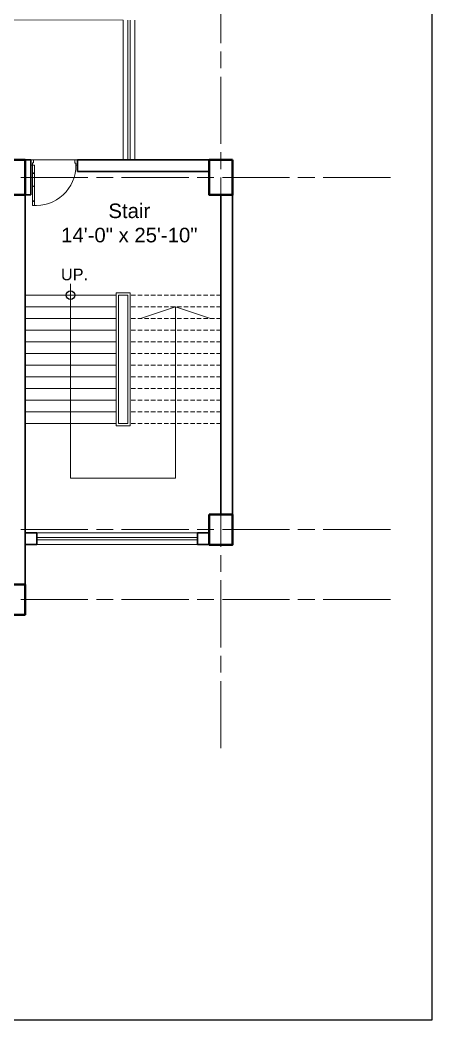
# Model space of a CAD drawing. Header units: inches. Extents: x -12 to 20935469, y -1604 to 24729220.
# Drawn here: x 20825885 to 20826238, y 24710015 to 24710873 of the extents above; entities that cross this region are included whole.
import ezdxf

# ---------------------------------------------------------------- set-up
doc = ezdxf.new("R2010")
doc.units = ezdxf.units.IN
doc.header["$LTSCALE"] = 0.03
doc.header["$MEASUREMENT"] = 0
for name, pattern in [('ACAD_ISO03W100', [30, 12, -18]), ('ACAD_ISO08W100', [36, 24, -3, 6, -3]), ('DASHED2', [0.375, 0.25, -0.125])]:
    doc.linetypes.add(name, pattern=pattern)
for name, color, linetype, lineweight in [('column', 1, 'Continuous', 40), ('Door', 7, 'Continuous', 18), ('Gas', 21, 'Continuous', 5), ('Grid Line', 252, 'Continuous', 18), ('Hatch', 253, 'Continuous', 15), ('Main Wall', 7, 'Continuous', 30), ('RAIL', 23, 'Continuous', 13), ('STAIR', 46, 'Continuous', 15), ('wind.', 150, 'Continuous', 20)]:
    doc.layers.add(name, color=color, linetype=linetype, lineweight=lineweight)
doc.layers.add('TEXT', color=7, linetype='Continuous')
doc.styles.add('2', font='swisscl.ttf')

# ---------------------------------------------------------------- blocks, each defined once
blk = doc.blocks.new('fff')
at = {"layer": 'Grid Line', "color": 252, "linetype": 'ACAD_ISO08W100', "lineweight": 9, "ltscale": 80, "true_color": 0x939598}
for p, q in [((20832951.75, 24723521.1), (20832951.75, 24724698.78)), ((20833096.95, 24724010.75), (20830726.15, 24724010.75)), ((20833096.95, 24723708.72), (20830726.15, 24723708.72)), ((20833096.95, 24723648.75), (20830726.15, 24723648.75))]:
    blk.add_line(p, q, dxfattribs=at)
blk = doc.blocks.new('Door_45')
at = {"layer": 'Door'}
for p, q in [((1.5, 4.97), (1.5, 43.97)), ((1.5, 40.03), (2.25, 40.03)), ((2.25, 40.03), (2.25, 39.53)), ((2.25, 39.53), (2.75, 39.53)), ((2.75, 39.53), (2.75, 40.03)), ((2.75, 40.03), (3.5, 40.03)), ((3.5, 44.03), (3.5, 4.97)), ((1.5, 25.77), (2.25, 25.77)), ((2.25, 25.77), (2.25, 25.27)), ((2.25, 25.27), (2.75, 25.27)), ((2.75, 25.77), (3.5, 25.77)), ((2.75, 25.27), (2.75, 25.77)), ((1.5, 12.57), (2.25, 12.57)), ((2.25, 12.57), (2.25, 13.07)), ((2.25, 13.07), (2.75, 13.07)), ((2.75, 13.07), (2.75, 12.57)), ((2.75, 12.57), (3.5, 12.57)), ((0, -0.03), (0, 4.97)), ((0, 4.97), (1.5, 4.97)), ((3.5, 4.97), (1.5, 4.97)), ((1.5, 4.97), (1.5, 2.97)), ((1.5, 2.97), (2.5, 2.97)), ((2.5, 2.97), (2.5, -0.03)), ((42.5, 3), (42.5, -0.03)), ((43.5, 3), (42.5, 3)), ((45, 5), (43.5, 5)), ((43.5, 5), (43.5, 3)), ((45, -0.03), (45, 5)), ((2.5, -0.03), (0, -0.03)), ((42.5, -0.03), (45, -0.03))]:
    blk.add_line(p, q, dxfattribs=at)
blk.add_arc((4.66, 5.26), 38.84, 359.62325, 94.66847, dxfattribs=at)

msp = doc.modelspace()

# ---------------------------------------------------------------- linework, layer by layer
at = {"linetype": 'ACAD_ISO03W100', "ltscale": 20}
msp.add_line((20825594.37, 24710362.86), (20825889.37, 24710362.86), dxfattribs=at)
msp.add_circle((20825928.37, 24710636.98), 3.61)
at = {"layer": 'column', "lineweight": 40, "ltscale": 20}
for points in [[(20825889.37, 24710753), (20825869.37, 24710753), (20825869.37, 24710723), (20825889.37, 24710723)], [(20826067.34, 24710753), (20826047.34, 24710753), (20826047.34, 24710723), (20826067.34, 24710723)], [(20826047.34, 24710448.81), (20826067.34, 24710448.81), (20826067.34, 24710422.81), (20826047.34, 24710422.81)], [(20825869.37, 24710388.84), (20825889.37, 24710388.84), (20825889.37, 24710362.84), (20825869.37, 24710362.84)]]:
    msp.add_lwpolyline(points, close=True, dxfattribs=at)
at = {"layer": 'Defpoints'}
msp.add_lwpolyline([(20823799.34, 24711473.75), (20826238.21, 24711473.75), (20826238.21, 24710015.22), (20823799.34, 24710015.22)], close=True, dxfattribs=at)
at = {"layer": 'Gas', "color": 0, "lineweight": 5}
for points in [[(20825967.35, 24710638.98), (20825979.35, 24710638.98), (20825979.35, 24710524.98), (20825967.35, 24710524.98)], [(20825969.35, 24710636.98), (20825977.35, 24710636.98), (20825977.35, 24710526.98), (20825969.35, 24710526.98)]]:
    msp.add_lwpolyline(points, close=True, dxfattribs=at)
at = {"layer": 'Hatch', "lineweight": 0}
msp.add_lwpolyline([(20824137.87, 24710873.16), (20824959.82, 24710873.16), (20824959.82, 24711188.05), (20825139.37, 24711187.87), (20825139.37, 24710873.02), (20825973.37, 24710872.98), (20825973.37, 24710753), (20825869.37, 24710753), (20825594.37, 24710753), (20825279.37, 24710752.86), (20825279.37, 24710611.85), (20824959.82, 24710611.85), (20824959.82, 24710753), (20824137.87, 24710752.82)], close=True, dxfattribs=at)
at = {"layer": 'Main Wall', "lineweight": 30}
for p, q in [((20825894.37, 24710752.97), (20825889.37, 24710752.97)), ((20825894.37, 24710722.97), (20825894.37, 24710752.97)), ((20825934.37, 24710753), (20826047.34, 24710753)), ((20825934.37, 24710753), (20825934.37, 24710743)), ((20825934.37, 24710743), (20826047.34, 24710743)), ((20825889.37, 24710722.97), (20825894.37, 24710722.97)), ((20825889.37, 24710388.84), (20825889.37, 24710722.84)), ((20826057.34, 24710722.82), (20826057.34, 24710448.81)), ((20826067.34, 24710722.82), (20826067.34, 24710448.81)), ((20825899.37, 24710432.96), (20825899.37, 24710422.96))]:
    msp.add_line(p, q, dxfattribs=at)
for points in [[(20825899.37, 24710422.96), (20825889.37, 24710422.96), (20825889.37, 24710432.96), (20825899.37, 24710432.96)], [(20826047.32, 24710422.96), (20826037.32, 24710422.96), (20826037.32, 24710432.96), (20826047.32, 24710432.96)]]:
    msp.add_lwpolyline(points, dxfattribs=at)
at = {"layer": 'RAIL', "lineweight": 9}
for p, q in [((20825928.37, 24710646.7), (20825928.37, 24710479.98)), ((20825988.35, 24710616.98), (20826018.35, 24710626.98)), ((20826018.35, 24710479.98), (20826018.35, 24710626.98)), ((20826018.35, 24710626.98), (20826048.35, 24710616.98)), ((20825889.35, 24710616.98), (20825967.35, 24710616.98)), ((20825928.37, 24710479.98), (20826018.35, 24710479.98))]:
    msp.add_line(p, q, dxfattribs=at)
at = {"layer": 'STAIR', "color": 32, "lineweight": 5}
for p, q in [((20825967.35, 24710636.98), (20825889.35, 24710636.98)), ((20825967.35, 24710626.98), (20825889.35, 24710626.98)), ((20825949.35, 24710616.98), (20825889.35, 24710616.98)), ((20825967.35, 24710606.98), (20825889.35, 24710606.98)), ((20825967.35, 24710596.98), (20825889.35, 24710596.98)), ((20825967.35, 24710586.98), (20825889.35, 24710586.98)), ((20825967.35, 24710576.98), (20825889.35, 24710576.98)), ((20825967.35, 24710566.98), (20825889.35, 24710566.98)), ((20825967.35, 24710556.98), (20825889.35, 24710556.98)), ((20825967.35, 24710546.98), (20825889.35, 24710546.98)), ((20825967.35, 24710536.98), (20825889.35, 24710536.98)), ((20825967.35, 24710526.98), (20825889.35, 24710526.98))]:
    msp.add_line(p, q, dxfattribs=at)
at = {"layer": 'STAIR', "color": 32, "linetype": 'DASHED2', "lineweight": 5, "ltscale": 500}
for p, q in [((20826057.32, 24710636.98), (20825979.35, 24710636.98)), ((20826057.32, 24710626.98), (20825979.35, 24710626.98)), ((20826057.32, 24710616.98), (20825979.35, 24710616.98)), ((20826057.32, 24710606.98), (20825979.35, 24710606.98)), ((20826057.32, 24710596.98), (20825979.35, 24710596.98)), ((20826057.32, 24710586.98), (20825979.35, 24710586.98)), ((20826057.32, 24710576.98), (20825979.35, 24710576.98)), ((20826057.32, 24710566.98), (20825979.35, 24710566.98)), ((20826057.32, 24710556.98), (20825979.35, 24710556.98)), ((20826057.32, 24710546.98), (20825979.35, 24710546.98)), ((20826057.32, 24710536.98), (20825979.35, 24710536.98)), ((20826057.32, 24710526.98), (20825979.35, 24710526.98))]:
    msp.add_line(p, q, dxfattribs=at)
at = {"layer": 'wind.'}
for p, q in [((20825973.37, 24710753), (20825973.37, 24710872.98)), ((20825977.37, 24710753), (20825977.37, 24710872.98)), ((20825979.37, 24710753), (20825979.37, 24710872.98)), ((20825983.37, 24710753), (20825983.37, 24710872.98))]:
    msp.add_line(p, q, dxfattribs=at)
at = {"layer": 'wind.', "lineweight": 5}
for p, q in [((20826037.32, 24710432.96), (20825899.37, 24710432.96)), ((20826037.32, 24710428.96), (20825899.37, 24710428.96)), ((20826037.32, 24710426.96), (20825899.37, 24710426.96)), ((20826037.32, 24710422.96), (20825899.37, 24710422.96))]:
    msp.add_line(p, q, dxfattribs=at)

# ---------------------------------------------------------------- block references
at = {"layer": 'Door', "color": 250, "ltscale": 20, "xscale": -0.8888888888759539, "yscale": 0.8888888888759539, "zscale": 0.8888888888759539, "rotation": 180}
msp.add_blockref('Door_45', (20825894.37, 24710752.97), dxfattribs=at)
at = {"layer": 'wind.', "lineweight": 5}
msp.add_blockref('fff', (-6894.41, -13272.74), dxfattribs=at)

# ---------------------------------------------------------------- texts
at = {"layer": 'TEXT', "color": 30, "lineweight": 5, "ltscale": 20, "attachment_point": 2, "style": '2'}
for s, width, gutter_width, insert, char_height in [('\\pxsm1,t7;{\\fArial|b0|i0|c0|p34;\\C0;Stair\\P\\ptz;14\'-0" x 25\'-10"  }', 178.7953, 0.282, (20825978.76, 24710715.55), 12.4758), ('{\\fArial|b0|i0|c0|p34;\\C0;UP.}', 104.7597, 0.5, (20825931.78, 24710659.71), 10)]:
    msp.add_mtext_dynamic_manual_height_columns(s, width=width, gutter_width=gutter_width, heights=[0], dxfattribs=dict(at, insert=insert, char_height=char_height))

doc.saveas('drawing.dxf')
